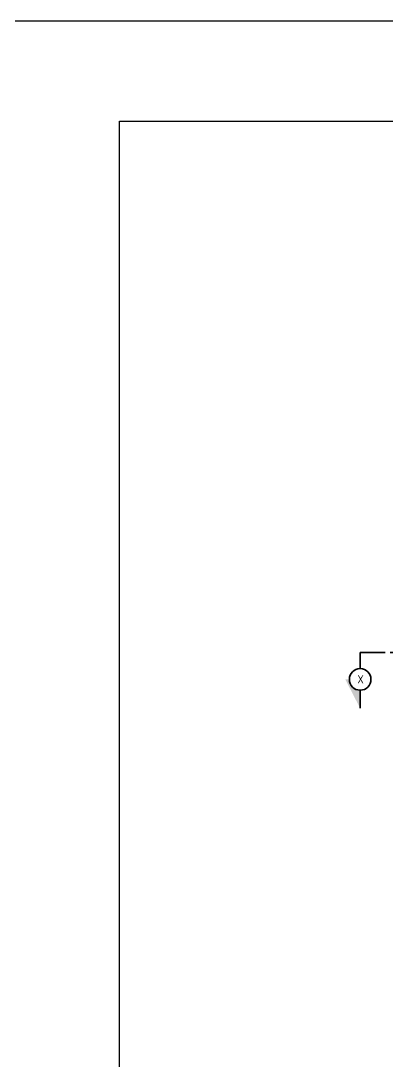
# Model space of a CAD drawing. Header units: inches. Extents: x 7263 to 14962, y 1317 to 2926.
# Drawn here: x 7340.75 to 7349.91, y 1495.11 to 1521.12 of the extents above; entities that cross this region are included whole.
import ezdxf

# ---------------------------------------------------------------- set-up
doc = ezdxf.new("R2010")
doc.units = ezdxf.units.IN
doc.header["$MEASUREMENT"] = 0
doc.linetypes.add('PHANTOM2', pattern=[1.25, 0.625, -0.125, 0.125, -0.125, 0.125, -0.125])
doc.layers.add('Layer6', color=6, linetype='Continuous')
doc.layers.add('sectionplane', color=211, linetype='PHANTOM2', lineweight=35)
doc.styles.get("Standard").update_dxf_attribs({"font": ''})
doc.styles.get('Standard').set_extended_font_data('Tw Cen MT Condensed')

msp = doc.modelspace()

# ---------------------------------------------------------------- hatches: boundary and pattern name
at = {"layer": 'sectionplane', "linetype": 'Continuous'}
h = msp.add_hatch(color=256, dxfattribs=at)
h.dxf.hatch_style = 1
h.paths.add_polyline_path([(7348.861, 1504.655), (7348.963, 1504.655, 0.414214), (7349.233, 1504.385), (7349.233, 1503.934)])

# ---------------------------------------------------------------- linework, layer by layer
at = {"layer": 'Defpoints'}
msp.add_lwpolyline([(7339.197, 1521.116), (7415.697, 1521.116), (7415.697, 1470.116), (7339.197, 1470.116)], close=True, dxfattribs=at)
at = {"layer": 'Layer6'}
msp.add_lwpolyline([(7413.187, 1472.626), (7343.212, 1472.626), (7343.212, 1518.606), (7413.187, 1518.606)], close=True, dxfattribs=at)
at = {"layer": 'sectionplane'}
for p, q in [((7349.233, 1504.925), (7349.233, 1505.325)), ((7349.233, 1505.325), (7366.908, 1505.325))]:
    msp.add_line(p, q, dxfattribs=at)
at = {"layer": 'sectionplane', "linetype": 'Continuous'}
msp.add_line((7349.233, 1503.934), (7349.233, 1504.385), dxfattribs=at)
msp.add_circle((7349.233, 1504.655), 0.27, dxfattribs=at)

# ---------------------------------------------------------------- texts
at = {"layer": 'Layer6', "color": 2, "insert": (7349.233, 1504.655), "char_height": 0.2, "attachment_point": 4}
msp.add_mtext('\\pi-0.06667;X', dxfattribs=at)

doc.saveas('drawing.dxf')
